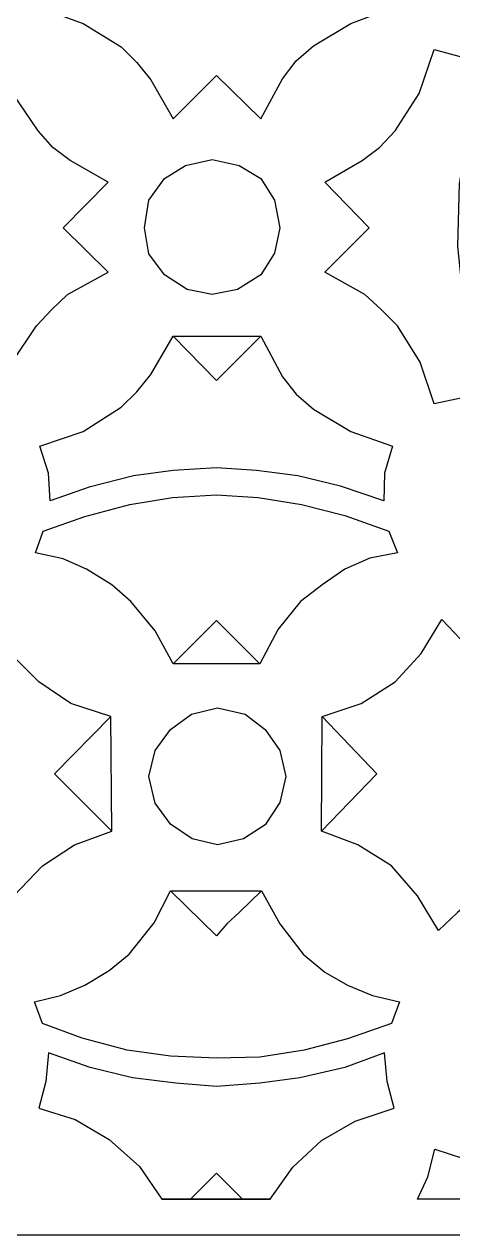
# Model space of a CAD drawing. Header units: centimetres. Extents: x -6.3 to 6.7, y -11.5 to 14.
# Drawn here: x -0.99 to 1.68, y 1.48 to 9.02 of the extents above; entities that cross this region are included whole.
import ezdxf

# ---------------------------------------------------------------- set-up
doc = ezdxf.new("R2010")
doc.units = ezdxf.units.CM
doc.header["$MEASUREMENT"] = 0
doc.layers.add('layer 1', color=7, linetype='Continuous')

msp = doc.modelspace()

# ---------------------------------------------------------------- linework, layer by layer
at = {"layer": 'layer 1', "color": 177}
for points, knots in [([(6.73776, 1.48235), (6.73776, 1.48235), (-6.33193, 1.48235), (-6.33193, 1.48235), (-6.33193, 1.48235), (-6.33193, 1.48235), (-6.33193, 13.96361), (-6.33193, 13.96361), (-6.33193, 13.96361), (-6.33193, 13.96361), (6.73776, 13.96361), (6.73776, 13.96361), (6.73776, 13.96361), (6.73776, 13.96361), (6.73776, 1.48235), (6.73776, 1.48235)], [0, 0, 0, 0, 0.2, 0.2, 0.2, 0.2, 0.4, 0.4, 0.4, 0.4, 0.6, 0.6, 0.6, 0.6, 1, 1, 1, 1]), ([(-0.06431, 8.43558), (-0.06431, 8.43558), (-0.20467, 8.67851), (-0.20467, 8.67851), (-0.20467, 8.67851), (-0.20467, 8.67851), (-0.29105, 8.78648), (-0.29105, 8.78648), (-0.29105, 8.78648), (-0.29105, 8.78648), (-0.38822, 8.88365), (-0.38822, 8.88365), (-0.38822, 8.88365), (-0.38822, 8.88365), (-0.62575, 9.02941), (-0.62575, 9.02941), (-0.62575, 9.02941), (-0.62575, 9.02941), (-0.89568, 9.12658), (-0.89568, 9.12658), (-0.89568, 9.12658), (-0.89568, 9.12658), (-0.84169, 9.29393), (-0.84169, 9.29393), (-0.84169, 9.29393), (-0.84169, 9.29393), (-0.83089, 9.46669), (-0.83089, 9.46669), (-0.83089, 9.46669), (-0.83089, 9.46669), (-0.58796, 9.38031), (-0.58796, 9.38031), (-0.58796, 9.38031), (-0.58796, 9.38031), (-0.31264, 9.31013), (-0.31264, 9.31013), (-0.31264, 9.31013), (-0.31264, 9.31013), (-0.05891, 9.27234), (-0.05891, 9.27234), (-0.05891, 9.27234), (-0.05891, 9.27234), (0.20561, 9.25615), (0.20561, 9.25615), (0.20561, 9.25615), (0.20561, 9.25615), (0.45394, 9.27234), (0.45394, 9.27234), (0.45394, 9.27234), (0.45394, 9.27234), (0.71307, 9.31013), (0.71307, 9.31013), (0.71307, 9.31013), (0.71307, 9.31013), (0.97759, 9.36951), (0.97759, 9.36951), (0.97759, 9.36951), (0.97759, 9.36951), (1.24752, 9.46669), (1.24752, 9.46669), (1.24752, 9.46669), (1.24752, 9.46669), (1.25292, 9.29393), (1.25292, 9.29393), (1.25292, 9.29393), (1.25292, 9.29393), (1.3015, 9.12658), (1.3015, 9.12658), (1.3015, 9.12658), (1.3015, 9.12658), (1.04238, 9.02941), (1.04238, 9.02941), (1.04238, 9.02941), (1.04238, 9.02941), (0.81024, 8.88905), (0.81024, 8.88905), (0.81024, 8.88905), (0.81024, 8.88905), (0.70227, 8.79728), (0.70227, 8.79728), (0.70227, 8.79728), (0.70227, 8.79728), (0.6159, 8.68391), (0.6159, 8.68391), (0.6159, 8.68391), (0.6159, 8.68391), (0.48093, 8.43558), (0.48093, 8.43558), (0.48093, 8.43558), (0.48093, 8.43558), (0.20561, 8.7055), (0.20561, 8.7055), (0.20561, 8.7055), (0.20561, 8.7055), (-0.06431, 8.43558), (-0.06431, 8.43558)], [0, 0, 0, 0, 0.04, 0.04, 0.04, 0.04, 0.08, 0.08, 0.08, 0.08, 0.12, 0.12, 0.12, 0.12, 0.16, 0.16, 0.16, 0.16, 0.2, 0.2, 0.2, 0.2, 0.24, 0.24, 0.24, 0.24, 0.28, 0.28, 0.28, 0.28, 0.32, 0.32, 0.32, 0.32, 0.36, 0.36, 0.36, 0.36, 0.4, 0.4, 0.4, 0.4, 0.44, 0.44, 0.44, 0.44, 0.48, 0.48, 0.48, 0.48, 0.52, 0.52, 0.52, 0.52, 0.56, 0.56, 0.56, 0.56, 0.6, 0.6, 0.6, 0.6, 0.64, 0.64, 0.64, 0.64, 0.68, 0.68, 0.68, 0.68, 0.72, 0.72, 0.72, 0.72, 0.76, 0.76, 0.76, 0.76, 0.8, 0.8, 0.8, 0.8, 0.84, 0.84, 0.84, 0.84, 0.88, 0.88, 0.88, 0.88, 0.92, 0.92, 0.92, 0.92, 1, 1, 1, 1]), ([(-0.4692, 7.48005), (-0.4692, 7.48005), (-0.72292, 7.33969), (-0.72292, 7.33969), (-0.72292, 7.33969), (-0.72292, 7.33969), (-0.8201, 7.24791), (-0.8201, 7.24791), (-0.8201, 7.24791), (-0.8201, 7.24791), (-0.91727, 7.14534), (-0.91727, 7.14534), (-0.91727, 7.14534), (-0.91727, 7.14534), (-1.06843, 6.91861), (-1.06843, 6.91861), (-1.06843, 6.91861), (-1.06843, 6.91861), (-1.1548, 6.65948), (-1.1548, 6.65948), (-1.1548, 6.65948), (-1.1548, 6.65948), (-1.31676, 6.69727), (-1.31676, 6.69727), (-1.31676, 6.69727), (-1.31676, 6.69727), (-1.5057, 6.71347), (-1.5057, 6.71347), (-1.5057, 6.71347), (-1.5057, 6.71347), (-1.40313, 6.98339), (-1.40313, 6.98339), (-1.40313, 6.98339), (-1.40313, 6.98339), (-1.33835, 7.23712), (-1.33835, 7.23712), (-1.33835, 7.23712), (-1.33835, 7.23712), (-1.30596, 7.50704), (-1.30596, 7.50704), (-1.30596, 7.50704), (-1.30596, 7.50704), (-1.28976, 7.75537), (-1.28976, 7.75537), (-1.28976, 7.75537), (-1.28976, 7.75537), (-1.30596, 8.03069), (-1.30596, 8.03069), (-1.30596, 8.03069), (-1.30596, 8.03069), (-1.33835, 8.28982), (-1.33835, 8.28982), (-1.33835, 8.28982), (-1.33835, 8.28982), (-1.40313, 8.55434), (-1.40313, 8.55434), (-1.40313, 8.55434), (-1.40313, 8.55434), (-1.5057, 8.80267), (-1.5057, 8.80267), (-1.5057, 8.80267), (-1.5057, 8.80267), (-1.31676, 8.81887), (-1.31676, 8.81887), (-1.31676, 8.81887), (-1.31676, 8.81887), (-1.1548, 8.86746), (-1.1548, 8.86746), (-1.1548, 8.86746), (-1.1548, 8.86746), (-1.06303, 8.59213), (-1.06303, 8.59213), (-1.06303, 8.59213), (-1.06303, 8.59213), (-0.90647, 8.36), (-0.90647, 8.36), (-0.90647, 8.36), (-0.90647, 8.36), (-0.8147, 8.25743), (-0.8147, 8.25743), (-0.8147, 8.25743), (-0.8147, 8.25743), (-0.70673, 8.17645), (-0.70673, 8.17645), (-0.70673, 8.17645), (-0.70673, 8.17645), (-0.4692, 8.04149), (-0.4692, 8.04149), (-0.4692, 8.04149), (-0.4692, 8.04149), (-0.74992, 7.75537), (-0.74992, 7.75537), (-0.74992, 7.75537), (-0.74992, 7.75537), (-0.4692, 7.48005), (-0.4692, 7.48005)], [0, 0, 0, 0, 0.04, 0.04, 0.04, 0.04, 0.08, 0.08, 0.08, 0.08, 0.12, 0.12, 0.12, 0.12, 0.16, 0.16, 0.16, 0.16, 0.2, 0.2, 0.2, 0.2, 0.24, 0.24, 0.24, 0.24, 0.28, 0.28, 0.28, 0.28, 0.32, 0.32, 0.32, 0.32, 0.36, 0.36, 0.36, 0.36, 0.4, 0.4, 0.4, 0.4, 0.44, 0.44, 0.44, 0.44, 0.48, 0.48, 0.48, 0.48, 0.52, 0.52, 0.52, 0.52, 0.56, 0.56, 0.56, 0.56, 0.6, 0.6, 0.6, 0.6, 0.64, 0.64, 0.64, 0.64, 0.68, 0.68, 0.68, 0.68, 0.72, 0.72, 0.72, 0.72, 0.76, 0.76, 0.76, 0.76, 0.8, 0.8, 0.8, 0.8, 0.84, 0.84, 0.84, 0.84, 0.88, 0.88, 0.88, 0.88, 0.92, 0.92, 0.92, 0.92, 1, 1, 1, 1]), ([(0.88042, 7.48005), (0.88042, 7.48005), (1.12875, 7.33969), (1.12875, 7.33969), (1.12875, 7.33969), (1.12875, 7.33969), (1.23132, 7.24791), (1.23132, 7.24791), (1.23132, 7.24791), (1.23132, 7.24791), (1.33389, 7.14534), (1.33389, 7.14534), (1.33389, 7.14534), (1.33389, 7.14534), (1.47425, 6.91861), (1.47425, 6.91861), (1.47425, 6.91861), (1.47425, 6.91861), (1.56063, 6.65948), (1.56063, 6.65948), (1.56063, 6.65948), (1.56063, 6.65948), (1.73878, 6.69727), (1.73878, 6.69727), (1.73878, 6.69727), (1.73878, 6.69727), (1.90613, 6.71347), (1.90613, 6.71347), (1.90613, 6.71347), (1.90613, 6.71347), (1.81436, 6.98339), (1.81436, 6.98339), (1.81436, 6.98339), (1.81436, 6.98339), (1.74957, 7.23712), (1.74957, 7.23712), (1.74957, 7.23712), (1.74957, 7.23712), (1.70639, 7.642), (1.70639, 7.642), (1.70639, 7.642), (1.70639, 7.642), (1.71718, 8.03069), (1.71718, 8.03069), (1.71718, 8.03069), (1.71718, 8.03069), (1.78736, 8.43558), (1.78736, 8.43558), (1.78736, 8.43558), (1.78736, 8.43558), (1.90613, 8.80267), (1.90613, 8.80267), (1.90613, 8.80267), (1.90613, 8.80267), (1.73878, 8.81887), (1.73878, 8.81887), (1.73878, 8.81887), (1.73878, 8.81887), (1.56063, 8.86746), (1.56063, 8.86746), (1.56063, 8.86746), (1.56063, 8.86746), (1.46885, 8.59213), (1.46885, 8.59213), (1.46885, 8.59213), (1.46885, 8.59213), (1.3177, 8.36), (1.3177, 8.36), (1.3177, 8.36), (1.3177, 8.36), (1.22052, 8.25743), (1.22052, 8.25743), (1.22052, 8.25743), (1.22052, 8.25743), (1.11256, 8.17645), (1.11256, 8.17645), (1.11256, 8.17645), (1.11256, 8.17645), (0.88042, 8.04149), (0.88042, 8.04149), (0.88042, 8.04149), (0.88042, 8.04149), (1.15574, 7.75537), (1.15574, 7.75537), (1.15574, 7.75537), (1.15574, 7.75537), (0.88042, 7.48005), (0.88042, 7.48005)], [0, 0, 0, 0, 0.0434783, 0.0434783, 0.0434783, 0.0434783, 0.0869565, 0.0869565, 0.0869565, 0.0869565, 0.1304348, 0.1304348, 0.1304348, 0.1304348, 0.173913, 0.173913, 0.173913, 0.173913, 0.2173913, 0.2173913, 0.2173913, 0.2173913, 0.2608696, 0.2608696, 0.2608696, 0.2608696, 0.3043478, 0.3043478, 0.3043478, 0.3043478, 0.3478261, 0.3478261, 0.3478261, 0.3478261, 0.3913043, 0.3913043, 0.3913043, 0.3913043, 0.4347826, 0.4347826, 0.4347826, 0.4347826, 0.4782609, 0.4782609, 0.4782609, 0.4782609, 0.5217391, 0.5217391, 0.5217391, 0.5217391, 0.5652174, 0.5652174, 0.5652174, 0.5652174, 0.6086957, 0.6086957, 0.6086957, 0.6086957, 0.6521739, 0.6521739, 0.6521739, 0.6521739, 0.6956522, 0.6956522, 0.6956522, 0.6956522, 0.7391304, 0.7391304, 0.7391304, 0.7391304, 0.7826087, 0.7826087, 0.7826087, 0.7826087, 0.826087, 0.826087, 0.826087, 0.826087, 0.8695652, 0.8695652, 0.8695652, 0.8695652, 0.9130435, 0.9130435, 0.9130435, 0.9130435, 1, 1, 1, 1]), ([(0.17862, 8.18185), (0.17862, 8.18185), (0.01127, 8.14406), (0.01127, 8.14406), (0.01127, 8.14406), (0.01127, 8.14406), (-0.1183, 8.06308), (-0.1183, 8.06308), (-0.1183, 8.06308), (-0.1183, 8.06308), (-0.21547, 7.92812), (-0.21547, 7.92812), (-0.21547, 7.92812), (-0.21547, 7.92812), (-0.24246, 7.75537), (-0.24246, 7.75537), (-0.24246, 7.75537), (-0.24246, 7.75537), (-0.21547, 7.59342), (-0.21547, 7.59342), (-0.21547, 7.59342), (-0.21547, 7.59342), (-0.1183, 7.46385), (-0.1183, 7.46385), (-0.1183, 7.46385), (-0.1183, 7.46385), (0.02206, 7.37208), (0.02206, 7.37208), (0.02206, 7.37208), (0.02206, 7.37208), (0.17862, 7.33969), (0.17862, 7.33969), (0.17862, 7.33969), (0.17862, 7.33969), (0.33518, 7.37208), (0.33518, 7.37208), (0.33518, 7.37208), (0.33518, 7.37208), (0.48093, 7.46385), (0.48093, 7.46385), (0.48093, 7.46385), (0.48093, 7.46385), (0.56731, 7.59882), (0.56731, 7.59882), (0.56731, 7.59882), (0.56731, 7.59882), (0.5997, 7.75537), (0.5997, 7.75537), (0.5997, 7.75537), (0.5997, 7.75537), (0.56731, 7.92812), (0.56731, 7.92812), (0.56731, 7.92812), (0.56731, 7.92812), (0.48093, 8.06308), (0.48093, 8.06308), (0.48093, 8.06308), (0.48093, 8.06308), (0.34597, 8.14406), (0.34597, 8.14406), (0.34597, 8.14406), (0.34597, 8.14406), (0.17862, 8.18185), (0.17862, 8.18185)], [0, 0, 0, 0, 0.0588235, 0.0588235, 0.0588235, 0.0588235, 0.1176471, 0.1176471, 0.1176471, 0.1176471, 0.1764706, 0.1764706, 0.1764706, 0.1764706, 0.2352941, 0.2352941, 0.2352941, 0.2352941, 0.2941176, 0.2941176, 0.2941176, 0.2941176, 0.3529412, 0.3529412, 0.3529412, 0.3529412, 0.4117647, 0.4117647, 0.4117647, 0.4117647, 0.4705882, 0.4705882, 0.4705882, 0.4705882, 0.5294118, 0.5294118, 0.5294118, 0.5294118, 0.5882353, 0.5882353, 0.5882353, 0.5882353, 0.6470588, 0.6470588, 0.6470588, 0.6470588, 0.7058824, 0.7058824, 0.7058824, 0.7058824, 0.7647059, 0.7647059, 0.7647059, 0.7647059, 0.8235294, 0.8235294, 0.8235294, 0.8235294, 0.8823529, 0.8823529, 0.8823529, 0.8823529, 1, 1, 1, 1]), ([(-0.74992, 7.75537), (-0.74992, 7.75537), (-0.4692, 7.48005), (-0.4692, 7.48005), (-0.4692, 7.48005), (-0.4692, 7.48005), (-0.74992, 7.75537), (-0.74992, 7.75537)], [0, 0, 0, 0, 0.3333333, 0.3333333, 0.3333333, 0.3333333, 1, 1, 1, 1]), ([(1.15574, 7.75537), (1.15574, 7.75537), (0.88042, 7.48005), (0.88042, 7.48005), (0.88042, 7.48005), (0.88042, 7.48005), (1.15574, 7.75537), (1.15574, 7.75537)], [0, 0, 0, 0, 0.3333333, 0.3333333, 0.3333333, 0.3333333, 1, 1, 1, 1]), ([(-0.06431, 7.08056), (-0.06431, 7.08056), (-0.20467, 6.84303), (-0.20467, 6.84303), (-0.20467, 6.84303), (-0.20467, 6.84303), (-0.29105, 6.73506), (-0.29105, 6.73506), (-0.29105, 6.73506), (-0.29105, 6.73506), (-0.38822, 6.63789), (-0.38822, 6.63789), (-0.38822, 6.63789), (-0.38822, 6.63789), (-0.62575, 6.48673), (-0.62575, 6.48673), (-0.62575, 6.48673), (-0.62575, 6.48673), (-0.89568, 6.39496), (-0.89568, 6.39496), (-0.89568, 6.39496), (-0.89568, 6.39496), (-0.84169, 6.2276), (-0.84169, 6.2276), (-0.84169, 6.2276), (-0.84169, 6.2276), (-0.83089, 6.05485), (-0.83089, 6.05485), (-0.83089, 6.05485), (-0.83089, 6.05485), (-0.58796, 6.14123), (-0.58796, 6.14123), (-0.58796, 6.14123), (-0.58796, 6.14123), (-0.31264, 6.21141), (-0.31264, 6.21141), (-0.31264, 6.21141), (-0.31264, 6.21141), (-0.06431, 6.2438), (-0.06431, 6.2438), (-0.06431, 6.2438), (-0.06431, 6.2438), (0.20561, 6.25999), (0.20561, 6.25999), (0.20561, 6.25999), (0.20561, 6.25999), (0.45394, 6.2438), (0.45394, 6.2438), (0.45394, 6.2438), (0.45394, 6.2438), (0.71307, 6.21141), (0.71307, 6.21141), (0.71307, 6.21141), (0.71307, 6.21141), (0.97759, 6.14663), (0.97759, 6.14663), (0.97759, 6.14663), (0.97759, 6.14663), (1.24752, 6.05485), (1.24752, 6.05485), (1.24752, 6.05485), (1.24752, 6.05485), (1.25292, 6.2276), (1.25292, 6.2276), (1.25292, 6.2276), (1.25292, 6.2276), (1.3015, 6.39496), (1.3015, 6.39496), (1.3015, 6.39496), (1.3015, 6.39496), (1.04238, 6.48673), (1.04238, 6.48673), (1.04238, 6.48673), (1.04238, 6.48673), (0.81024, 6.62709), (0.81024, 6.62709), (0.81024, 6.62709), (0.81024, 6.62709), (0.70227, 6.71886), (0.70227, 6.71886), (0.70227, 6.71886), (0.70227, 6.71886), (0.6159, 6.82683), (0.6159, 6.82683), (0.6159, 6.82683), (0.6159, 6.82683), (0.48093, 7.08056), (0.48093, 7.08056), (0.48093, 7.08056), (0.48093, 7.08056), (-0.06431, 7.08056), (-0.06431, 7.08056), (-0.06431, 7.08056), (-0.06431, 7.08056), (0.20561, 6.80524), (0.20561, 6.80524), (0.20561, 6.80524), (0.20561, 6.80524), (0.48093, 7.08056), (0.48093, 7.08056), (0.48093, 7.08056), (0.48093, 7.08056), (-0.06431, 7.08056), (-0.06431, 7.08056)], [0, 0, 0, 0, 0.037037, 0.037037, 0.037037, 0.037037, 0.0740741, 0.0740741, 0.0740741, 0.0740741, 0.1111111, 0.1111111, 0.1111111, 0.1111111, 0.1481481, 0.1481481, 0.1481481, 0.1481481, 0.1851852, 0.1851852, 0.1851852, 0.1851852, 0.2222222, 0.2222222, 0.2222222, 0.2222222, 0.2592593, 0.2592593, 0.2592593, 0.2592593, 0.2962963, 0.2962963, 0.2962963, 0.2962963, 0.3333333, 0.3333333, 0.3333333, 0.3333333, 0.3703704, 0.3703704, 0.3703704, 0.3703704, 0.4074074, 0.4074074, 0.4074074, 0.4074074, 0.4444444, 0.4444444, 0.4444444, 0.4444444, 0.4814815, 0.4814815, 0.4814815, 0.4814815, 0.5185185, 0.5185185, 0.5185185, 0.5185185, 0.5555556, 0.5555556, 0.5555556, 0.5555556, 0.5925926, 0.5925926, 0.5925926, 0.5925926, 0.6296296, 0.6296296, 0.6296296, 0.6296296, 0.6666667, 0.6666667, 0.6666667, 0.6666667, 0.7037037, 0.7037037, 0.7037037, 0.7037037, 0.7407407, 0.7407407, 0.7407407, 0.7407407, 0.7777778, 0.7777778, 0.7777778, 0.7777778, 0.8148148, 0.8148148, 0.8148148, 0.8148148, 0.8518519, 0.8518519, 0.8518519, 0.8518519, 0.8888889, 0.8888889, 0.8888889, 0.8888889, 0.9259259, 0.9259259, 0.9259259, 0.9259259, 1, 1, 1, 1]), ([(0.47554, 5.03994), (0.47554, 5.03994), (0.20561, 5.30986), (0.20561, 5.30986), (0.20561, 5.30986), (0.20561, 5.30986), (-0.06431, 5.03994), (-0.06431, 5.03994), (-0.06431, 5.03994), (-0.06431, 5.03994), (0.47554, 5.03994), (0.47554, 5.03994), (0.47554, 5.03994), (0.47554, 5.03994), (0.5889, 5.25588), (0.5889, 5.25588), (0.5889, 5.25588), (0.5889, 5.25588), (0.72926, 5.42863), (0.72926, 5.42863), (0.72926, 5.42863), (0.72926, 5.42863), (0.86962, 5.5366), (0.86962, 5.5366), (0.86962, 5.5366), (0.86962, 5.5366), (1.00459, 5.62837), (1.00459, 5.62837), (1.00459, 5.62837), (1.00459, 5.62837), (1.16114, 5.69855), (1.16114, 5.69855), (1.16114, 5.69855), (1.16114, 5.69855), (1.33389, 5.73094), (1.33389, 5.73094), (1.33389, 5.73094), (1.33389, 5.73094), (1.27991, 5.86591), (1.27991, 5.86591), (1.27991, 5.86591), (1.27991, 5.86591), (1.00459, 5.96308), (1.00459, 5.96308), (1.00459, 5.96308), (1.00459, 5.96308), (0.73466, 6.03326), (0.73466, 6.03326), (0.73466, 6.03326), (0.73466, 6.03326), (0.46474, 6.07645), (0.46474, 6.07645), (0.46474, 6.07645), (0.46474, 6.07645), (0.20561, 6.09264), (0.20561, 6.09264), (0.20561, 6.09264), (0.20561, 6.09264), (-0.06971, 6.07645), (-0.06971, 6.07645), (-0.06971, 6.07645), (-0.06971, 6.07645), (-0.33423, 6.03326), (-0.33423, 6.03326), (-0.33423, 6.03326), (-0.33423, 6.03326), (-0.61495, 5.95768), (-0.61495, 5.95768), (-0.61495, 5.95768), (-0.61495, 5.95768), (-0.87408, 5.86591), (-0.87408, 5.86591), (-0.87408, 5.86591), (-0.87408, 5.86591), (-0.92267, 5.73094), (-0.92267, 5.73094), (-0.92267, 5.73094), (-0.92267, 5.73094), (-0.74992, 5.69316), (-0.74992, 5.69316), (-0.74992, 5.69316), (-0.74992, 5.69316), (-0.60416, 5.62837), (-0.60416, 5.62837), (-0.60416, 5.62837), (-0.60416, 5.62837), (-0.4476, 5.5312), (-0.4476, 5.5312), (-0.4476, 5.5312), (-0.4476, 5.5312), (-0.32884, 5.42863), (-0.32884, 5.42863), (-0.32884, 5.42863), (-0.32884, 5.42863), (-0.17768, 5.24508), (-0.17768, 5.24508), (-0.17768, 5.24508), (-0.17768, 5.24508), (-0.06431, 5.03994), (-0.06431, 5.03994), (-0.06431, 5.03994), (-0.06431, 5.03994), (0.47554, 5.03994), (0.47554, 5.03994)], [0, 0, 0, 0, 0.037037, 0.037037, 0.037037, 0.037037, 0.0740741, 0.0740741, 0.0740741, 0.0740741, 0.1111111, 0.1111111, 0.1111111, 0.1111111, 0.1481481, 0.1481481, 0.1481481, 0.1481481, 0.1851852, 0.1851852, 0.1851852, 0.1851852, 0.2222222, 0.2222222, 0.2222222, 0.2222222, 0.2592593, 0.2592593, 0.2592593, 0.2592593, 0.2962963, 0.2962963, 0.2962963, 0.2962963, 0.3333333, 0.3333333, 0.3333333, 0.3333333, 0.3703704, 0.3703704, 0.3703704, 0.3703704, 0.4074074, 0.4074074, 0.4074074, 0.4074074, 0.4444444, 0.4444444, 0.4444444, 0.4444444, 0.4814815, 0.4814815, 0.4814815, 0.4814815, 0.5185185, 0.5185185, 0.5185185, 0.5185185, 0.5555556, 0.5555556, 0.5555556, 0.5555556, 0.5925926, 0.5925926, 0.5925926, 0.5925926, 0.6296296, 0.6296296, 0.6296296, 0.6296296, 0.6666667, 0.6666667, 0.6666667, 0.6666667, 0.7037037, 0.7037037, 0.7037037, 0.7037037, 0.7407407, 0.7407407, 0.7407407, 0.7407407, 0.7777778, 0.7777778, 0.7777778, 0.7777778, 0.8148148, 0.8148148, 0.8148148, 0.8148148, 0.8518519, 0.8518519, 0.8518519, 0.8518519, 0.8888889, 0.8888889, 0.8888889, 0.8888889, 0.9259259, 0.9259259, 0.9259259, 0.9259259, 1, 1, 1, 1]), ([(-0.4476, 3.99804), (-0.4476, 3.99804), (-0.67974, 3.91166), (-0.67974, 3.91166), (-0.67974, 3.91166), (-0.67974, 3.91166), (-0.87948, 3.7821), (-0.87948, 3.7821), (-0.87948, 3.7821), (-0.87948, 3.7821), (-1.05763, 3.59315), (-1.05763, 3.59315), (-1.05763, 3.59315), (-1.05763, 3.59315), (-1.18179, 3.37721), (-1.18179, 3.37721), (-1.18179, 3.37721), (-1.18179, 3.37721), (-1.28976, 3.49058), (-1.28976, 3.49058), (-1.28976, 3.49058), (-1.28976, 3.49058), (-1.41933, 3.59315), (-1.41933, 3.59315), (-1.41933, 3.59315), (-1.41933, 3.59315), (-1.71624, 3.7821), (-1.71624, 3.7821), (-1.71624, 3.7821), (-1.71624, 3.7821), (-2.13192, 3.94405), (-2.13192, 3.94405), (-2.13192, 3.94405), (-2.13192, 3.94405), (-2.60159, 4.04662), (-2.60159, 4.04662), (-2.60159, 4.04662), (-2.60159, 4.04662), (-2.60699, 4.04662), (-2.60699, 4.04662), (-2.60699, 4.04662), (-2.60699, 4.04662), (-2.5638, 4.18158), (-2.5638, 4.18158), (-2.5638, 4.18158), (-2.5638, 4.18158), (-2.54761, 4.34894), (-2.54761, 4.34894), (-2.54761, 4.34894), (-2.54761, 4.34894), (-2.5584, 4.4839), (-2.5584, 4.4839), (-2.5584, 4.4839), (-2.5584, 4.4839), (-2.60699, 4.61346), (-2.60699, 4.61346), (-2.60699, 4.61346), (-2.60699, 4.61346), (-2.16971, 4.72683), (-2.16971, 4.72683), (-2.16971, 4.72683), (-2.16971, 4.72683), (-1.72164, 4.90498), (-1.72164, 4.90498), (-1.72164, 4.90498), (-1.72164, 4.90498), (-1.44632, 5.06693), (-1.44632, 5.06693), (-1.44632, 5.06693), (-1.44632, 5.06693), (-1.31676, 5.1911), (-1.31676, 5.1911), (-1.31676, 5.1911), (-1.31676, 5.1911), (-1.20339, 5.31526), (-1.20339, 5.31526), (-1.20339, 5.31526), (-1.20339, 5.31526), (-1.07922, 5.10472), (-1.07922, 5.10472), (-1.07922, 5.10472), (-1.07922, 5.10472), (-0.90107, 4.92657), (-0.90107, 4.92657), (-0.90107, 4.92657), (-0.90107, 4.92657), (-0.70133, 4.79161), (-0.70133, 4.79161), (-0.70133, 4.79161), (-0.70133, 4.79161), (-0.453, 4.71063), (-0.453, 4.71063), (-0.453, 4.71063), (-0.453, 4.71063), (-0.4476, 3.99804), (-0.4476, 3.99804), (-0.4476, 3.99804), (-0.4476, 3.99804), (-0.8039, 4.35434), (-0.8039, 4.35434), (-0.8039, 4.35434), (-0.8039, 4.35434), (-0.453, 4.71063), (-0.453, 4.71063), (-0.453, 4.71063), (-0.453, 4.71063), (-0.4476, 3.99804), (-0.4476, 3.99804)], [0, 0, 0, 0, 0.0357143, 0.0357143, 0.0357143, 0.0357143, 0.0714286, 0.0714286, 0.0714286, 0.0714286, 0.1071429, 0.1071429, 0.1071429, 0.1071429, 0.1428571, 0.1428571, 0.1428571, 0.1428571, 0.1785714, 0.1785714, 0.1785714, 0.1785714, 0.2142857, 0.2142857, 0.2142857, 0.2142857, 0.25, 0.25, 0.25, 0.25, 0.2857143, 0.2857143, 0.2857143, 0.2857143, 0.3214286, 0.3214286, 0.3214286, 0.3214286, 0.3571429, 0.3571429, 0.3571429, 0.3571429, 0.3928571, 0.3928571, 0.3928571, 0.3928571, 0.4285714, 0.4285714, 0.4285714, 0.4285714, 0.4642857, 0.4642857, 0.4642857, 0.4642857, 0.5, 0.5, 0.5, 0.5, 0.5357143, 0.5357143, 0.5357143, 0.5357143, 0.5714286, 0.5714286, 0.5714286, 0.5714286, 0.6071429, 0.6071429, 0.6071429, 0.6071429, 0.6428571, 0.6428571, 0.6428571, 0.6428571, 0.6785714, 0.6785714, 0.6785714, 0.6785714, 0.7142857, 0.7142857, 0.7142857, 0.7142857, 0.75, 0.75, 0.75, 0.75, 0.7857143, 0.7857143, 0.7857143, 0.7857143, 0.8214286, 0.8214286, 0.8214286, 0.8214286, 0.8571429, 0.8571429, 0.8571429, 0.8571429, 0.8928571, 0.8928571, 0.8928571, 0.8928571, 0.9285714, 0.9285714, 0.9285714, 0.9285714, 1, 1, 1, 1]), ([(0.85883, 3.99804), (0.85883, 3.99804), (1.08556, 3.91166), (1.08556, 3.91166), (1.08556, 3.91166), (1.08556, 3.91166), (1.2961, 3.7821), (1.2961, 3.7821), (1.2961, 3.7821), (1.2961, 3.7821), (1.45806, 3.59315), (1.45806, 3.59315), (1.45806, 3.59315), (1.45806, 3.59315), (1.58762, 3.37721), (1.58762, 3.37721), (1.58762, 3.37721), (1.58762, 3.37721), (1.70639, 3.49058), (1.70639, 3.49058), (1.70639, 3.49058), (1.70639, 3.49058), (1.83055, 3.59315), (1.83055, 3.59315), (1.83055, 3.59315), (1.83055, 3.59315), (2.11667, 3.7821), (2.11667, 3.7821), (2.11667, 3.7821), (2.11667, 3.7821), (2.53775, 3.94405), (2.53775, 3.94405), (2.53775, 3.94405), (2.53775, 3.94405), (3.00742, 4.04662), (3.00742, 4.04662), (3.00742, 4.04662), (3.00742, 4.04662), (3.01282, 4.04662), (3.01282, 4.04662), (3.01282, 4.04662), (3.01282, 4.04662), (2.96963, 4.18158), (2.96963, 4.18158), (2.96963, 4.18158), (2.96963, 4.18158), (2.95343, 4.34894), (2.95343, 4.34894), (2.95343, 4.34894), (2.95343, 4.34894), (2.96963, 4.4839), (2.96963, 4.4839), (2.96963, 4.4839), (2.96963, 4.4839), (3.01282, 4.61346), (3.01282, 4.61346), (3.01282, 4.61346), (3.01282, 4.61346), (2.57014, 4.72683), (2.57014, 4.72683), (2.57014, 4.72683), (2.57014, 4.72683), (2.12747, 4.90498), (2.12747, 4.90498), (2.12747, 4.90498), (2.12747, 4.90498), (1.85754, 5.06693), (1.85754, 5.06693), (1.85754, 5.06693), (1.85754, 5.06693), (1.72798, 5.1911), (1.72798, 5.1911), (1.72798, 5.1911), (1.72798, 5.1911), (1.60921, 5.31526), (1.60921, 5.31526), (1.60921, 5.31526), (1.60921, 5.31526), (1.47965, 5.10472), (1.47965, 5.10472), (1.47965, 5.10472), (1.47965, 5.10472), (1.3177, 4.92657), (1.3177, 4.92657), (1.3177, 4.92657), (1.3177, 4.92657), (1.10716, 4.79161), (1.10716, 4.79161), (1.10716, 4.79161), (1.10716, 4.79161), (0.86423, 4.71063), (0.86423, 4.71063), (0.86423, 4.71063), (0.86423, 4.71063), (0.85883, 3.99804), (0.85883, 3.99804), (0.85883, 3.99804), (0.85883, 3.99804), (1.20433, 4.35434), (1.20433, 4.35434), (1.20433, 4.35434), (1.20433, 4.35434), (0.86423, 4.71063), (0.86423, 4.71063), (0.86423, 4.71063), (0.86423, 4.71063), (0.85883, 3.99804), (0.85883, 3.99804)], [0, 0, 0, 0, 0.0357143, 0.0357143, 0.0357143, 0.0357143, 0.0714286, 0.0714286, 0.0714286, 0.0714286, 0.1071429, 0.1071429, 0.1071429, 0.1071429, 0.1428571, 0.1428571, 0.1428571, 0.1428571, 0.1785714, 0.1785714, 0.1785714, 0.1785714, 0.2142857, 0.2142857, 0.2142857, 0.2142857, 0.25, 0.25, 0.25, 0.25, 0.2857143, 0.2857143, 0.2857143, 0.2857143, 0.3214286, 0.3214286, 0.3214286, 0.3214286, 0.3571429, 0.3571429, 0.3571429, 0.3571429, 0.3928571, 0.3928571, 0.3928571, 0.3928571, 0.4285714, 0.4285714, 0.4285714, 0.4285714, 0.4642857, 0.4642857, 0.4642857, 0.4642857, 0.5, 0.5, 0.5, 0.5, 0.5357143, 0.5357143, 0.5357143, 0.5357143, 0.5714286, 0.5714286, 0.5714286, 0.5714286, 0.6071429, 0.6071429, 0.6071429, 0.6071429, 0.6428571, 0.6428571, 0.6428571, 0.6428571, 0.6785714, 0.6785714, 0.6785714, 0.6785714, 0.7142857, 0.7142857, 0.7142857, 0.7142857, 0.75, 0.75, 0.75, 0.75, 0.7857143, 0.7857143, 0.7857143, 0.7857143, 0.8214286, 0.8214286, 0.8214286, 0.8214286, 0.8571429, 0.8571429, 0.8571429, 0.8571429, 0.8928571, 0.8928571, 0.8928571, 0.8928571, 0.9285714, 0.9285714, 0.9285714, 0.9285714, 1, 1, 1, 1]), ([(0.21101, 4.76462), (0.21101, 4.76462), (0.04906, 4.72683), (0.04906, 4.72683), (0.04906, 4.72683), (0.04906, 4.72683), (-0.08051, 4.62966), (-0.08051, 4.62966), (-0.08051, 4.62966), (-0.08051, 4.62966), (-0.17768, 4.50009), (-0.17768, 4.50009), (-0.17768, 4.50009), (-0.17768, 4.50009), (-0.21547, 4.33814), (-0.21547, 4.33814), (-0.21547, 4.33814), (-0.21547, 4.33814), (-0.17768, 4.17079), (-0.17768, 4.17079), (-0.17768, 4.17079), (-0.17768, 4.17079), (-0.08051, 4.04122), (-0.08051, 4.04122), (-0.08051, 4.04122), (-0.08051, 4.04122), (0.05446, 3.94945), (0.05446, 3.94945), (0.05446, 3.94945), (0.05446, 3.94945), (0.21101, 3.91166), (0.21101, 3.91166), (0.21101, 3.91166), (0.21101, 3.91166), (0.37297, 3.94945), (0.37297, 3.94945), (0.37297, 3.94945), (0.37297, 3.94945), (0.50793, 4.03583), (0.50793, 4.03583), (0.50793, 4.03583), (0.50793, 4.03583), (0.5997, 4.17619), (0.5997, 4.17619), (0.5997, 4.17619), (0.5997, 4.17619), (0.63749, 4.33814), (0.63749, 4.33814), (0.63749, 4.33814), (0.63749, 4.33814), (0.5997, 4.50009), (0.5997, 4.50009), (0.5997, 4.50009), (0.5997, 4.50009), (0.50793, 4.62966), (0.50793, 4.62966), (0.50793, 4.62966), (0.50793, 4.62966), (0.38376, 4.72683), (0.38376, 4.72683), (0.38376, 4.72683), (0.38376, 4.72683), (0.21101, 4.76462), (0.21101, 4.76462)], [0, 0, 0, 0, 0.0588235, 0.0588235, 0.0588235, 0.0588235, 0.1176471, 0.1176471, 0.1176471, 0.1176471, 0.1764706, 0.1764706, 0.1764706, 0.1764706, 0.2352941, 0.2352941, 0.2352941, 0.2352941, 0.2941176, 0.2941176, 0.2941176, 0.2941176, 0.3529412, 0.3529412, 0.3529412, 0.3529412, 0.4117647, 0.4117647, 0.4117647, 0.4117647, 0.4705882, 0.4705882, 0.4705882, 0.4705882, 0.5294118, 0.5294118, 0.5294118, 0.5294118, 0.5882353, 0.5882353, 0.5882353, 0.5882353, 0.6470588, 0.6470588, 0.6470588, 0.6470588, 0.7058824, 0.7058824, 0.7058824, 0.7058824, 0.7647059, 0.7647059, 0.7647059, 0.7647059, 0.8235294, 0.8235294, 0.8235294, 0.8235294, 0.8823529, 0.8823529, 0.8823529, 0.8823529, 1, 1, 1, 1]), ([(-0.08051, 3.62554), (-0.08051, 3.62554), (-0.18308, 3.4258), (-0.18308, 3.4258), (-0.18308, 3.4258), (-0.18308, 3.4258), (-0.33963, 3.23145), (-0.33963, 3.23145), (-0.33963, 3.23145), (-0.33963, 3.23145), (-0.4638, 3.12888), (-0.4638, 3.12888), (-0.4638, 3.12888), (-0.4638, 3.12888), (-0.61495, 3.03711), (-0.61495, 3.03711), (-0.61495, 3.03711), (-0.61495, 3.03711), (-0.76611, 2.97233), (-0.76611, 2.97233), (-0.76611, 2.97233), (-0.76611, 2.97233), (-0.92807, 2.93454), (-0.92807, 2.93454), (-0.92807, 2.93454), (-0.92807, 2.93454), (-0.87948, 2.79958), (-0.87948, 2.79958), (-0.87948, 2.79958), (-0.87948, 2.79958), (-0.63115, 2.7078), (-0.63115, 2.7078), (-0.63115, 2.7078), (-0.63115, 2.7078), (-0.35043, 2.63222), (-0.35043, 2.63222), (-0.35043, 2.63222), (-0.35043, 2.63222), (-0.08051, 2.59443), (-0.08051, 2.59443), (-0.08051, 2.59443), (-0.08051, 2.59443), (0.20561, 2.58364), (0.20561, 2.58364), (0.20561, 2.58364), (0.20561, 2.58364), (0.47554, 2.58904), (0.47554, 2.58904), (0.47554, 2.58904), (0.47554, 2.58904), (0.75086, 2.63222), (0.75086, 2.63222), (0.75086, 2.63222), (0.75086, 2.63222), (1.02078, 2.7024), (1.02078, 2.7024), (1.02078, 2.7024), (1.02078, 2.7024), (1.2961, 2.79958), (1.2961, 2.79958), (1.2961, 2.79958), (1.2961, 2.79958), (1.34469, 2.93454), (1.34469, 2.93454), (1.34469, 2.93454), (1.34469, 2.93454), (1.17734, 2.97233), (1.17734, 2.97233), (1.17734, 2.97233), (1.17734, 2.97233), (1.02078, 3.03711), (1.02078, 3.03711), (1.02078, 3.03711), (1.02078, 3.03711), (0.88042, 3.11809), (0.88042, 3.11809), (0.88042, 3.11809), (0.88042, 3.11809), (0.74546, 3.23145), (0.74546, 3.23145), (0.74546, 3.23145), (0.74546, 3.23145), (0.5997, 3.4204), (0.5997, 3.4204), (0.5997, 3.4204), (0.5997, 3.4204), (0.48633, 3.62554), (0.48633, 3.62554), (0.48633, 3.62554), (0.48633, 3.62554), (-0.08051, 3.62554), (-0.08051, 3.62554), (-0.08051, 3.62554), (-0.08051, 3.62554), (0.20561, 3.34482), (0.20561, 3.34482), (0.20561, 3.34482), (0.20561, 3.34482), (0.27039, 3.4204), (0.27039, 3.4204), (0.27039, 3.4204), (0.27039, 3.4204), (0.34597, 3.49058), (0.34597, 3.49058), (0.34597, 3.49058), (0.34597, 3.49058), (0.48633, 3.62554), (0.48633, 3.62554), (0.48633, 3.62554), (0.48633, 3.62554), (-0.08051, 3.62554), (-0.08051, 3.62554)], [0, 0, 0, 0, 0.0344828, 0.0344828, 0.0344828, 0.0344828, 0.0689655, 0.0689655, 0.0689655, 0.0689655, 0.1034483, 0.1034483, 0.1034483, 0.1034483, 0.137931, 0.137931, 0.137931, 0.137931, 0.1724138, 0.1724138, 0.1724138, 0.1724138, 0.2068966, 0.2068966, 0.2068966, 0.2068966, 0.2413793, 0.2413793, 0.2413793, 0.2413793, 0.2758621, 0.2758621, 0.2758621, 0.2758621, 0.3103448, 0.3103448, 0.3103448, 0.3103448, 0.3448276, 0.3448276, 0.3448276, 0.3448276, 0.3793103, 0.3793103, 0.3793103, 0.3793103, 0.4137931, 0.4137931, 0.4137931, 0.4137931, 0.4482759, 0.4482759, 0.4482759, 0.4482759, 0.4827586, 0.4827586, 0.4827586, 0.4827586, 0.5172414, 0.5172414, 0.5172414, 0.5172414, 0.5517241, 0.5517241, 0.5517241, 0.5517241, 0.5862069, 0.5862069, 0.5862069, 0.5862069, 0.6206897, 0.6206897, 0.6206897, 0.6206897, 0.6551724, 0.6551724, 0.6551724, 0.6551724, 0.6896552, 0.6896552, 0.6896552, 0.6896552, 0.7241379, 0.7241379, 0.7241379, 0.7241379, 0.7586207, 0.7586207, 0.7586207, 0.7586207, 0.7931034, 0.7931034, 0.7931034, 0.7931034, 0.8275862, 0.8275862, 0.8275862, 0.8275862, 0.862069, 0.862069, 0.862069, 0.862069, 0.8965517, 0.8965517, 0.8965517, 0.8965517, 0.9310345, 0.9310345, 0.9310345, 0.9310345, 1, 1, 1, 1]), ([(-0.13449, 1.70369), (-0.13449, 1.70369), (-0.27485, 1.90883), (-0.27485, 1.90883), (-0.27485, 1.90883), (-0.27485, 1.90883), (-0.4638, 2.07618), (-0.4638, 2.07618), (-0.4638, 2.07618), (-0.4638, 2.07618), (-0.67434, 2.20035), (-0.67434, 2.20035), (-0.67434, 2.20035), (-0.67434, 2.20035), (-0.90107, 2.27053), (-0.90107, 2.27053), (-0.90107, 2.27053), (-0.90107, 2.27053), (-0.85789, 2.43788), (-0.85789, 2.43788), (-0.85789, 2.43788), (-0.85789, 2.43788), (-0.84169, 2.61603), (-0.84169, 2.61603), (-0.84169, 2.61603), (-0.84169, 2.61603), (-0.58256, 2.52425), (-0.58256, 2.52425), (-0.58256, 2.52425), (-0.58256, 2.52425), (-0.31804, 2.45947), (-0.31804, 2.45947), (-0.31804, 2.45947), (-0.31804, 2.45947), (-0.04812, 2.42708), (-0.04812, 2.42708), (-0.04812, 2.42708), (-0.04812, 2.42708), (0.20561, 2.40549), (0.20561, 2.40549), (0.20561, 2.40549), (0.20561, 2.40549), (0.47554, 2.42708), (0.47554, 2.42708), (0.47554, 2.42708), (0.47554, 2.42708), (0.72387, 2.45947), (0.72387, 2.45947), (0.72387, 2.45947), (0.72387, 2.45947), (1.00459, 2.52425), (1.00459, 2.52425), (1.00459, 2.52425), (1.00459, 2.52425), (1.25292, 2.61603), (1.25292, 2.61603), (1.25292, 2.61603), (1.25292, 2.61603), (1.26911, 2.43788), (1.26911, 2.43788), (1.26911, 2.43788), (1.26911, 2.43788), (1.3123, 2.27053), (1.3123, 2.27053), (1.3123, 2.27053), (1.3123, 2.27053), (1.06937, 2.18955), (1.06937, 2.18955), (1.06937, 2.18955), (1.06937, 2.18955), (0.85883, 2.07078), (0.85883, 2.07078), (0.85883, 2.07078), (0.85883, 2.07078), (0.68068, 1.90343), (0.68068, 1.90343), (0.68068, 1.90343), (0.68068, 1.90343), (0.54032, 1.70369), (0.54032, 1.70369), (0.54032, 1.70369), (0.54032, 1.70369), (-0.13449, 1.70369), (-0.13449, 1.70369)], [0, 0, 0, 0, 0.0454545, 0.0454545, 0.0454545, 0.0454545, 0.0909091, 0.0909091, 0.0909091, 0.0909091, 0.1363636, 0.1363636, 0.1363636, 0.1363636, 0.1818182, 0.1818182, 0.1818182, 0.1818182, 0.2272727, 0.2272727, 0.2272727, 0.2272727, 0.2727273, 0.2727273, 0.2727273, 0.2727273, 0.3181818, 0.3181818, 0.3181818, 0.3181818, 0.3636364, 0.3636364, 0.3636364, 0.3636364, 0.4090909, 0.4090909, 0.4090909, 0.4090909, 0.4545455, 0.4545455, 0.4545455, 0.4545455, 0.5, 0.5, 0.5, 0.5, 0.5454545, 0.5454545, 0.5454545, 0.5454545, 0.5909091, 0.5909091, 0.5909091, 0.5909091, 0.6363636, 0.6363636, 0.6363636, 0.6363636, 0.6818182, 0.6818182, 0.6818182, 0.6818182, 0.7272727, 0.7272727, 0.7272727, 0.7272727, 0.7727273, 0.7727273, 0.7727273, 0.7727273, 0.8181818, 0.8181818, 0.8181818, 0.8181818, 0.8636364, 0.8636364, 0.8636364, 0.8636364, 0.9090909, 0.9090909, 0.9090909, 0.9090909, 1, 1, 1, 1]), ([(1.83055, 1.70369), (1.83055, 1.70369), (1.91153, 1.95202), (1.91153, 1.95202), (1.91153, 1.95202), (1.91153, 1.95202), (1.74418, 1.95742), (1.74418, 1.95742), (1.74418, 1.95742), (1.74418, 1.95742), (1.56603, 2.0168), (1.56603, 2.0168), (1.56603, 2.0168), (1.56603, 2.0168), (1.52284, 1.84405), (1.52284, 1.84405), (1.52284, 1.84405), (1.52284, 1.84405), (1.45806, 1.70369), (1.45806, 1.70369), (1.45806, 1.70369), (1.45806, 1.70369), (1.83055, 1.70369), (1.83055, 1.70369)], [0, 0, 0, 0, 0.1428571, 0.1428571, 0.1428571, 0.1428571, 0.2857143, 0.2857143, 0.2857143, 0.2857143, 0.4285714, 0.4285714, 0.4285714, 0.4285714, 0.5714286, 0.5714286, 0.5714286, 0.5714286, 0.7142857, 0.7142857, 0.7142857, 0.7142857, 1, 1, 1, 1]), ([(0.36757, 1.70369), (0.36757, 1.70369), (0.20561, 1.86564), (0.20561, 1.86564), (0.20561, 1.86564), (0.20561, 1.86564), (0.04366, 1.70369), (0.04366, 1.70369), (0.04366, 1.70369), (0.04366, 1.70369), (-0.13449, 1.70369), (-0.13449, 1.70369), (-0.13449, 1.70369), (-0.13449, 1.70369), (0.36757, 1.70369), (0.36757, 1.70369)], [0, 0, 0, 0, 0.2, 0.2, 0.2, 0.2, 0.4, 0.4, 0.4, 0.4, 0.6, 0.6, 0.6, 0.6, 1, 1, 1, 1]), ([(0.54032, 1.70369), (0.54032, 1.70369), (0.36757, 1.70369), (0.36757, 1.70369), (0.36757, 1.70369), (0.36757, 1.70369), (0.54032, 1.70369), (0.54032, 1.70369)], [0, 0, 0, 0, 0.3333333, 0.3333333, 0.3333333, 0.3333333, 1, 1, 1, 1])]:
    msp.add_open_spline(points, degree=3, knots=knots, dxfattribs=at)

doc.saveas('drawing.dxf')
